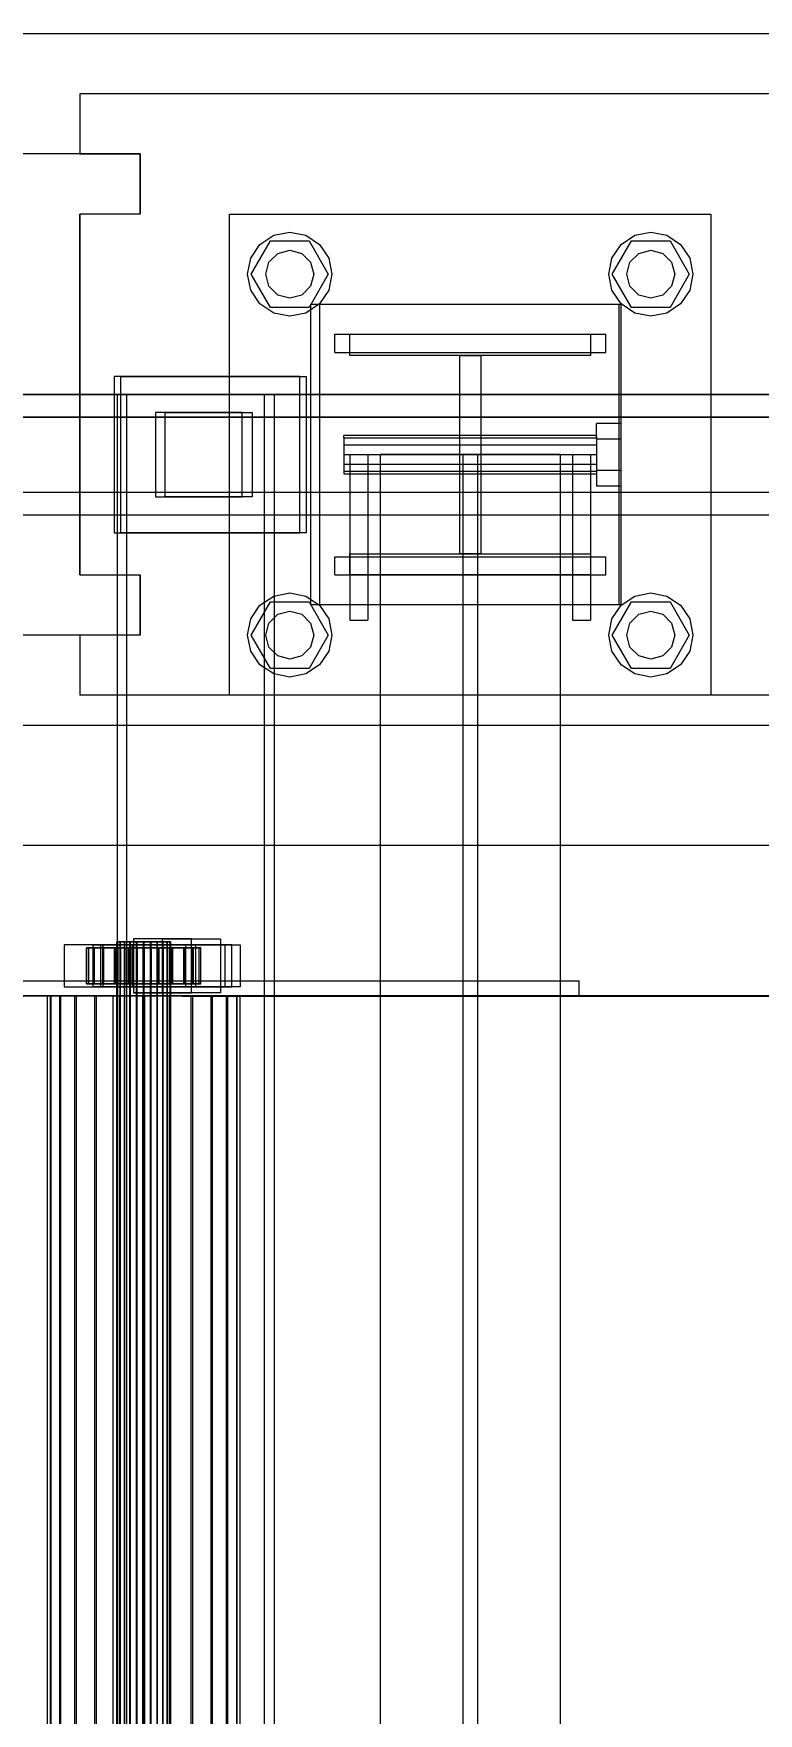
# Model space of a CAD drawing. Header units: millimetres. Extents: x -191664 to 191490, y -197311 to 10263.
# Drawn here: x 27723 to 27964, y -17989 to -17430 of the extents above; entities that cross this region are included whole.
import ezdxf

# ---------------------------------------------------------------- set-up
doc = ezdxf.new("R2010")
doc.units = ezdxf.units.MM
for name, color, linetype, lineweight in [('COTAS_P', 1, 'Continuous', 0), ('superior_C03', 7, 'Continuous', 0), ('superior_C05', 7, 'Continuous', 0), ('superior_C05-C03', 7, 'Continuous', 0)]:
    doc.layers.add(name, color=color, linetype=linetype, lineweight=lineweight)
doc.dimstyles.new('PLANTA_100', dxfattribs={"dimtxt": 250, "dimasz": 150, "dimexe": 150, "dimexo": 80, "dimgap": 100, "dimtad": 1, "dimtih": 1, "dimtoh": 1, "dimdec": 1, "dimdsep": 46, "dimcen": 0.09, "dimclrd": 1, "dimclre": 1, "dimclrt": 1, "dimadec": 0, "dimazin": 0, "dimtfac": 1, "dimtdec": 4, "dimtofl": 0, "dimtmove": 0, "dimatfit": 3, "dimfxl": 1, "dimtolj": 1, "dimtzin": 0, "dimarcsym": 0})

# ---------------------------------------------------------------- blocks, each defined once
blk = doc.blocks.new('*D40')
at = {"layer": 'COTAS_P', "color": 1, "lineweight": -2, "transparency": 16777216}
for p, q in [((28292.25, -17600), (28292.25, -17450)), ((27772.25, -17750), (28442.25, -17750)), ((27772.25, -18250), (28442.25, -18250)), ((28292.25, -18400), (28292.25, -18550))]:
    blk.add_line(p, q, dxfattribs=at)
at = {"layer": 'COTAS_P', "color": 1, "transparency": 16777216}
for points in [[(28267.25, -17600), (28317.25, -17600), (28292.25, -17750)], [(28267.25, -18400), (28317.25, -18400), (28292.25, -18250)]]:
    blk.add_solid(points, dxfattribs=at)
at = {"layer": 'Defpoints', "color": 0, "transparency": 16777216}
for p in [(27692.25, -17750), (28292.25, -17750), (27692.25, -18250)]:
    blk.add_point(p, dxfattribs=at)

msp = doc.modelspace()

# ---------------------------------------------------------------- linework, layer by layer
at = {"layer": 'superior_C03', "color": 251, "true_color": 0x4e626d}
for p, q in [((27787.95, -17650), (27787.95, -17490)), ((27787.95, -17490), (27947.95, -17490)), ((27947.95, -17490), (27947.95, -17650)), ((27814.97, -17620), (27814.97, -17520)), ((27814.97, -17520), (27917.3, -17520)), ((27817.95, -17620), (27817.95, -17520)), ((27817.95, -17520), (27917.95, -17520)), ((27917.3, -17520), (27917.3, -17620)), ((27917.95, -17520), (27917.95, -17620)), ((27822.95, -17530), (27912.95, -17530)), ((27822.95, -17536), (27822.95, -17530)), ((27912.95, -17536), (27912.95, -17530)), ((27822.95, -17536), (27912.95, -17536)), ((27827.95, -17570), (27827.95, -17625)), ((27827.95, -17570), (27833.95, -17570)), ((27833.95, -17570), (27833.95, -17625)), ((27901.95, -17570), (27901.95, -17625)), ((27901.95, -17570), (27907.95, -17570)), ((27907.95, -17570), (27907.95, -17625)), ((27822.95, -17604), (27912.95, -17604)), ((27822.95, -17610), (27822.95, -17604)), ((27912.95, -17610), (27912.95, -17604)), ((27822.95, -17610), (27912.95, -17610)), ((27917.3, -17620), (27814.97, -17620)), ((27917.95, -17620), (27817.95, -17620)), ((27827.95, -17625), (27833.95, -17625)), ((27901.95, -17625), (27907.95, -17625)), ((27947.95, -17650), (27787.95, -17650))]:
    msp.add_line(p, q, dxfattribs=at)
at = {"layer": 'superior_C03', "color": 9, "true_color": 0xaebcc4}
for p, q in [((27795.02, -17504.64), (27798.05, -17500.1)), ((27795.15, -17510), (27801.55, -17498.91)), ((27798.05, -17500.1), (27802.6, -17497.07)), ((27801.55, -17498.91), (27814.35, -17498.91)), ((27802.6, -17497.07), (27807.95, -17496)), ((27807.95, -17496), (27813.31, -17497.07)), ((27813.31, -17497.07), (27817.85, -17500.1)), ((27814.35, -17498.91), (27820.75, -17510)), ((27817.85, -17500.1), (27820.89, -17504.64)), ((27915.02, -17504.64), (27918.05, -17500.1)), ((27915.15, -17510), (27921.55, -17498.91)), ((27918.05, -17500.1), (27922.6, -17497.07)), ((27921.55, -17498.91), (27934.35, -17498.91)), ((27922.6, -17497.07), (27927.95, -17496)), ((27927.95, -17496), (27933.31, -17497.07)), ((27933.31, -17497.07), (27937.85, -17500.1)), ((27934.35, -17498.91), (27940.75, -17510)), ((27937.85, -17500.1), (27940.89, -17504.64)), ((27793.95, -17510), (27795.02, -17504.64)), ((27801.03, -17506), (27803.95, -17503.07)), ((27803.95, -17503.07), (27807.95, -17502)), ((27807.95, -17502), (27811.95, -17503.07)), ((27811.95, -17503.07), (27814.88, -17506)), ((27820.89, -17504.64), (27821.95, -17510)), ((27913.95, -17510), (27915.02, -17504.64)), ((27921.03, -17506), (27923.95, -17503.07)), ((27923.95, -17503.07), (27927.95, -17502)), ((27927.95, -17502), (27931.95, -17503.07)), ((27931.95, -17503.07), (27934.88, -17506)), ((27940.89, -17504.64), (27941.95, -17510)), ((27795.02, -17515.36), (27793.95, -17510)), ((27801.55, -17521.09), (27795.15, -17510)), ((27799.95, -17510), (27801.03, -17506)), ((27801.03, -17514), (27799.95, -17510)), ((27820.75, -17510), (27814.35, -17521.09)), ((27814.88, -17506), (27815.95, -17510)), ((27815.95, -17510), (27814.88, -17514)), ((27821.95, -17510), (27820.89, -17515.36)), ((27915.02, -17515.36), (27913.95, -17510)), ((27921.55, -17521.09), (27915.15, -17510)), ((27919.95, -17510), (27921.03, -17506)), ((27921.03, -17514), (27919.95, -17510)), ((27940.75, -17510), (27934.35, -17521.09)), ((27934.88, -17506), (27935.95, -17510)), ((27935.95, -17510), (27934.88, -17514)), ((27941.95, -17510), (27940.89, -17515.36)), ((27798.05, -17519.9), (27795.02, -17515.36)), ((27803.95, -17516.93), (27801.03, -17514)), ((27814.88, -17514), (27811.95, -17516.93)), ((27820.89, -17515.36), (27817.85, -17519.9)), ((27918.05, -17519.9), (27915.02, -17515.36)), ((27923.95, -17516.93), (27921.03, -17514)), ((27934.88, -17514), (27931.95, -17516.93)), ((27940.89, -17515.36), (27937.85, -17519.9)), ((27802.6, -17522.93), (27798.05, -17519.9)), ((27814.35, -17521.09), (27801.55, -17521.09)), ((27807.95, -17518), (27803.95, -17516.93)), ((27811.95, -17516.93), (27807.95, -17518)), ((27817.85, -17519.9), (27813.31, -17522.93)), ((27922.6, -17522.93), (27918.05, -17519.9)), ((27934.35, -17521.09), (27921.55, -17521.09)), ((27927.95, -17518), (27923.95, -17516.93)), ((27931.95, -17516.93), (27927.95, -17518)), ((27937.85, -17519.9), (27933.31, -17522.93)), ((27807.95, -17524), (27802.6, -17522.93)), ((27813.31, -17522.93), (27807.95, -17524)), ((27927.95, -17524), (27922.6, -17522.93)), ((27933.31, -17522.93), (27927.95, -17524)), ((27909.95, -17564.8), (27909.95, -17559.6)), ((27917.95, -17559.6), (27909.95, -17559.6)), ((27917.95, -17559.6), (27917.95, -17564.8)), ((27825.95, -17564.46), (27825.95, -17563.6)), ((27909.95, -17563.6), (27825.95, -17563.6)), ((27825.95, -17564.46), (27825.95, -17566.8)), ((27825.95, -17564.46), (27909.95, -17564.46)), ((27825.95, -17566.8), (27825.95, -17570)), ((27825.95, -17566.8), (27909.95, -17566.8)), ((27909.95, -17563.6), (27909.95, -17564.46)), ((27909.95, -17564.46), (27909.95, -17566.8)), ((27909.95, -17564.8), (27909.95, -17575.2)), ((27909.95, -17564.8), (27917.95, -17564.8)), ((27909.95, -17566.8), (27909.95, -17570)), ((27917.95, -17564.8), (27917.95, -17575.2)), ((27825.95, -17570), (27825.95, -17573.2)), ((27825.95, -17570), (27909.95, -17570)), ((27909.95, -17570), (27909.95, -17573.2)), ((27825.95, -17573.2), (27825.95, -17575.54)), ((27825.95, -17573.2), (27909.95, -17573.2)), ((27825.95, -17575.54), (27825.95, -17576.4)), ((27825.95, -17575.54), (27909.95, -17575.54)), ((27825.95, -17576.4), (27909.95, -17576.4)), ((27909.95, -17573.2), (27909.95, -17575.54)), ((27909.95, -17575.2), (27909.95, -17580.4)), ((27909.95, -17575.2), (27917.95, -17575.2)), ((27909.95, -17575.54), (27909.95, -17576.4)), ((27917.95, -17575.2), (27917.95, -17580.4)), ((27909.95, -17580.4), (27917.95, -17580.4)), ((27798.05, -17620.1), (27802.6, -17617.07)), ((27802.6, -17617.07), (27807.95, -17616)), ((27807.95, -17616), (27813.31, -17617.07)), ((27813.31, -17617.07), (27817.85, -17620.1)), ((27918.05, -17620.1), (27922.6, -17617.07)), ((27922.6, -17617.07), (27927.95, -17616)), ((27927.95, -17616), (27933.31, -17617.07)), ((27933.31, -17617.07), (27937.85, -17620.1)), ((27795.02, -17624.64), (27798.05, -17620.1)), ((27795.15, -17630), (27801.55, -17618.91)), ((27801.55, -17618.91), (27814.35, -17618.91)), ((27803.95, -17623.07), (27807.95, -17622)), ((27807.95, -17622), (27811.95, -17623.07)), ((27814.35, -17618.91), (27820.75, -17630)), ((27817.85, -17620.1), (27820.89, -17624.64)), ((27915.02, -17624.64), (27918.05, -17620.1)), ((27915.15, -17630), (27921.55, -17618.91)), ((27921.55, -17618.91), (27934.35, -17618.91)), ((27923.95, -17623.07), (27927.95, -17622)), ((27927.95, -17622), (27931.95, -17623.07)), ((27934.35, -17618.91), (27940.75, -17630)), ((27937.85, -17620.1), (27940.89, -17624.64)), ((27793.95, -17630), (27795.02, -17624.64)), ((27799.95, -17630), (27801.03, -17626)), ((27801.03, -17626), (27803.95, -17623.07)), ((27811.95, -17623.07), (27814.88, -17626)), ((27814.88, -17626), (27815.95, -17630)), ((27820.89, -17624.64), (27821.95, -17630)), ((27913.95, -17630), (27915.02, -17624.64)), ((27919.95, -17630), (27921.03, -17626)), ((27921.03, -17626), (27923.95, -17623.07)), ((27931.95, -17623.07), (27934.88, -17626)), ((27934.88, -17626), (27935.95, -17630)), ((27940.89, -17624.64), (27941.95, -17630)), ((27795.02, -17635.36), (27793.95, -17630)), ((27801.55, -17641.09), (27795.15, -17630)), ((27801.03, -17634), (27799.95, -17630)), ((27803.95, -17636.93), (27801.03, -17634)), ((27814.88, -17634), (27811.95, -17636.93)), ((27820.75, -17630), (27814.35, -17641.09)), ((27815.95, -17630), (27814.88, -17634)), ((27821.95, -17630), (27820.89, -17635.36)), ((27915.02, -17635.36), (27913.95, -17630)), ((27921.55, -17641.09), (27915.15, -17630)), ((27921.03, -17634), (27919.95, -17630)), ((27923.95, -17636.93), (27921.03, -17634)), ((27934.88, -17634), (27931.95, -17636.93)), ((27940.75, -17630), (27934.35, -17641.09)), ((27935.95, -17630), (27934.88, -17634)), ((27941.95, -17630), (27940.89, -17635.36)), ((27798.05, -17639.9), (27795.02, -17635.36)), ((27807.95, -17638), (27803.95, -17636.93)), ((27811.95, -17636.93), (27807.95, -17638)), ((27820.89, -17635.36), (27817.85, -17639.9)), ((27918.05, -17639.9), (27915.02, -17635.36)), ((27927.95, -17638), (27923.95, -17636.93)), ((27931.95, -17636.93), (27927.95, -17638)), ((27940.89, -17635.36), (27937.85, -17639.9)), ((27802.6, -17642.93), (27798.05, -17639.9)), ((27814.35, -17641.09), (27801.55, -17641.09)), ((27807.95, -17644), (27802.6, -17642.93)), ((27813.31, -17642.93), (27807.95, -17644)), ((27817.85, -17639.9), (27813.31, -17642.93)), ((27922.6, -17642.93), (27918.05, -17639.9)), ((27934.35, -17641.09), (27921.55, -17641.09)), ((27927.95, -17644), (27922.6, -17642.93)), ((27933.31, -17642.93), (27927.95, -17644)), ((27937.85, -17639.9), (27933.31, -17642.93))]:
    msp.add_line(p, q, dxfattribs=at)
at = {"layer": 'superior_C03', "color": 139, "true_color": 0x354b57}
for p, q in [((27827.95, -17537), (27827.95, -17530)), ((27827.95, -17530), (27907.95, -17530)), ((27907.95, -17530), (27907.95, -17537)), ((27907.95, -17537), (27827.95, -17537)), ((27864.45, -17603), (27864.45, -17537)), ((27864.45, -17537), (27871.45, -17537)), ((27871.45, -17537), (27871.45, -17603)), ((27811.25, -17544), (27749.61, -17544)), ((27749.61, -17544), (27749.61, -17596)), ((27751.76, -17544), (27749.61, -17544)), ((27751.76, -17596), (27751.76, -17544)), ((27751.76, -17544), (27813.4, -17544)), ((27811.25, -17596), (27811.25, -17544)), ((27811.25, -17544), (27813.4, -17544)), ((27813.4, -17544), (27813.4, -17596)), ((28600.37, -17550), (27444.71, -17550)), ((27455.48, -17550), (28611.14, -17550)), ((28692.61, -17550), (27510.02, -17550)), ((27519.44, -17550), (28702.03, -17550)), ((27799.5, -17550), (27750.58, -17550)), ((27750.58, -17550), (27750.58, -18450)), ((27753.81, -17550), (27750.58, -17550)), ((27753.81, -18450), (27753.81, -17550)), ((27753.81, -17550), (27802.74, -17550)), ((27799.5, -18450), (27799.5, -17550)), ((27799.5, -17550), (27802.74, -17550)), ((27802.74, -17550), (27802.74, -18450)), ((28598.96, -17557.5), (27507.93, -17557.5)), ((27521.52, -17557.5), (28612.55, -17557.5)), ((27792.18, -17556), (27763.29, -17556)), ((27763.29, -17556), (27763.29, -17584)), ((27766.52, -17556), (27763.29, -17556)), ((27766.52, -17584), (27766.52, -17556)), ((27766.52, -17556), (27795.41, -17556)), ((27792.18, -17584), (27792.18, -17556)), ((27792.18, -17556), (27795.41, -17556)), ((27795.41, -17556), (27795.41, -17584)), ((27897.95, -17570), (27837.95, -17570)), ((27837.95, -17570), (27837.95, -18430)), ((27870.45, -17570), (27865.45, -17570)), ((27865.45, -17570), (27865.45, -18430)), ((27870.45, -18430), (27870.45, -17570)), ((27897.95, -18430), (27897.95, -17570)), ((27507.93, -17582.5), (28598.96, -17582.5)), ((27521.52, -17582.5), (28612.55, -17582.5)), ((27763.29, -17584), (27792.18, -17584)), ((27763.29, -17584), (27766.52, -17584)), ((27795.41, -17584), (27766.52, -17584)), ((27795.41, -17584), (27792.18, -17584)), ((27444.71, -17590), (28600.37, -17590)), ((27455.48, -17590), (28611.14, -17590)), ((27510.02, -17590), (28692.61, -17590)), ((27519.44, -17590), (28702.03, -17590)), ((27749.61, -17596), (27811.25, -17596)), ((27749.61, -17596), (27751.76, -17596)), ((27813.4, -17596), (27751.76, -17596)), ((27813.4, -17596), (27811.25, -17596)), ((27827.95, -17610), (27827.95, -17603)), ((27827.95, -17603), (27907.95, -17603)), ((27871.45, -17603), (27864.45, -17603)), ((27907.95, -17603), (27907.95, -17610)), ((27907.95, -17610), (27827.95, -17610)), ((27742.63, -17733), (27733, -17733)), ((27733, -17733), (27733, -17747)), ((27745.93, -17733), (27733, -17733)), ((27788.73, -17733), (27742.5, -17733)), ((27742.5, -17733), (27742.5, -17747)), ((27745.2, -17733), (27742.5, -17733)), ((27742.63, -17747), (27742.63, -17733)), ((27742.63, -17733), (27755.56, -17733)), ((27745.2, -17747), (27745.2, -17733)), ((27745.2, -17733), (27791.42, -17733)), ((27745.93, -17747), (27745.93, -17733)), ((27745.93, -17733), (27755.56, -17733)), ((27755.56, -17733), (27755.56, -17747)), ((27775.25, -17731), (27755.99, -17731)), ((27755.99, -17731), (27755.99, -17749)), ((27765.68, -17731), (27755.99, -17731)), ((27773.45, -17733), (27763.82, -17733)), ((27763.82, -17733), (27763.82, -17747)), ((27776.75, -17733), (27763.82, -17733)), ((27765.68, -17749), (27765.68, -17731)), ((27765.68, -17731), (27784.94, -17731)), ((27773.45, -17747), (27773.45, -17733)), ((27773.45, -17733), (27786.38, -17733)), ((27775.25, -17749), (27775.25, -17731)), ((27775.25, -17731), (27784.94, -17731)), ((27776.75, -17747), (27776.75, -17733)), ((27776.75, -17733), (27786.38, -17733)), ((27784.94, -17731), (27784.94, -17749)), ((27786.38, -17733), (27786.38, -17747)), ((27788.73, -17747), (27788.73, -17733)), ((27788.73, -17733), (27791.42, -17733)), ((27791.42, -17733), (27791.42, -17747)), ((27733, -17747), (27742.63, -17747)), ((27733, -17747), (27745.93, -17747)), ((27742.5, -17747), (27788.73, -17747)), ((27742.5, -17747), (27745.2, -17747)), ((27755.56, -17747), (27742.63, -17747)), ((27791.42, -17747), (27745.2, -17747)), ((27755.56, -17747), (27745.93, -17747)), ((27755.99, -17749), (27775.25, -17749)), ((27765.68, -17749), (27755.99, -17749)), ((27763.82, -17747), (27773.45, -17747)), ((27763.82, -17747), (27776.75, -17747)), ((27784.94, -17749), (27765.68, -17749)), ((27786.38, -17747), (27773.45, -17747)), ((27784.94, -17749), (27775.25, -17749)), ((27786.38, -17747), (27776.75, -17747)), ((27791.42, -17747), (27788.73, -17747))]:
    msp.add_line(p, q, dxfattribs=at)
at = {"layer": 'superior_C03', "color": 155, "true_color": 0x617580}
for p, q in [((27741.02, -17734), (27740.42, -17734)), ((27740.42, -17734), (27750.42, -17734)), ((27740.42, -17746), (27740.42, -17734)), ((27740.42, -17734), (27741.12, -17734)), ((27742.87, -17734), (27741.02, -17734)), ((27741.02, -17734), (27750.7, -17734)), ((27741.02, -17746), (27741.02, -17734)), ((27741.12, -17734), (27750.75, -17734)), ((27741.12, -17746), (27741.12, -17734)), ((27741.12, -17734), (27743.07, -17734)), ((27745.84, -17734), (27742.87, -17734)), ((27742.87, -17734), (27751.58, -17734)), ((27742.87, -17746), (27742.87, -17734)), ((27743.07, -17734), (27751.68, -17734)), ((27743.07, -17746), (27743.07, -17734)), ((27743.07, -17734), (27746.13, -17734)), ((27749.74, -17734), (27745.84, -17734)), ((27745.84, -17734), (27752.99, -17734)), ((27745.84, -17746), (27745.84, -17734)), ((27746.13, -17734), (27753.13, -17734)), ((27746.13, -17746), (27746.13, -17734)), ((27746.13, -17734), (27750.1, -17734)), ((27754.31, -17734), (27749.74, -17734)), ((27749.74, -17734), (27754.84, -17734)), ((27749.74, -17746), (27749.74, -17734)), ((27750.1, -17734), (27755.01, -17734)), ((27750.1, -17746), (27750.1, -17734)), ((27750.1, -17734), (27754.7, -17734)), ((27750.42, -17734), (27750.7, -17734)), ((27750.42, -17734), (27750.42, -17746)), ((27750.75, -17734), (27750.42, -17734)), ((27750.7, -17734), (27751.58, -17734)), ((27750.7, -17734), (27750.7, -17746)), ((27750.75, -17734), (27750.75, -17746)), ((27751.68, -17734), (27750.75, -17734)), ((27751.58, -17734), (27752.99, -17734)), ((27751.58, -17734), (27751.58, -17746)), ((27751.68, -17734), (27751.68, -17746)), ((27753.13, -17734), (27751.68, -17734)), ((27752.99, -17734), (27754.84, -17734)), ((27752.99, -17734), (27752.99, -17746)), ((27753.13, -17734), (27753.13, -17746)), ((27755.01, -17734), (27753.13, -17734)), ((27759.22, -17734), (27754.31, -17734)), ((27754.31, -17734), (27757, -17734)), ((27754.31, -17746), (27754.31, -17734)), ((27754.7, -17734), (27757.19, -17734)), ((27754.7, -17746), (27754.7, -17734)), ((27754.7, -17734), (27759.63, -17734)), ((27754.84, -17734), (27757, -17734)), ((27754.84, -17734), (27754.84, -17746)), ((27755.01, -17734), (27755.01, -17746)), ((27757.19, -17734), (27755.01, -17734)), ((27757, -17734), (27759.32, -17734)), ((27757, -17734), (27757, -17746)), ((27757.19, -17734), (27757.19, -17746)), ((27759.52, -17734), (27757.19, -17734)), ((27764.14, -17734), (27759.22, -17734)), ((27759.22, -17734), (27759.32, -17734)), ((27759.22, -17746), (27759.22, -17734)), ((27759.32, -17734), (27761.66, -17734)), ((27759.32, -17734), (27759.32, -17746)), ((27759.63, -17734), (27759.52, -17734)), ((27759.52, -17734), (27759.52, -17746)), ((27761.85, -17734), (27759.52, -17734)), ((27759.63, -17746), (27759.63, -17734)), ((27759.63, -17734), (27764.54, -17734)), ((27764.14, -17734), (27761.66, -17734)), ((27761.66, -17734), (27763.84, -17734)), ((27761.66, -17734), (27761.66, -17746)), ((27764.54, -17734), (27761.85, -17734)), ((27761.85, -17734), (27761.85, -17746)), ((27764.01, -17734), (27761.85, -17734)), ((27768.74, -17734), (27763.84, -17734)), ((27763.84, -17734), (27765.72, -17734)), ((27763.84, -17734), (27763.84, -17746)), ((27769.1, -17734), (27764.01, -17734)), ((27764.01, -17734), (27764.01, -17746)), ((27765.85, -17734), (27764.01, -17734)), ((27768.74, -17734), (27764.14, -17734)), ((27764.14, -17746), (27764.14, -17734)), ((27764.54, -17746), (27764.54, -17734)), ((27764.54, -17734), (27769.1, -17734)), ((27772.71, -17734), (27765.72, -17734)), ((27765.72, -17734), (27767.17, -17734)), ((27765.72, -17734), (27765.72, -17746)), ((27773, -17734), (27765.85, -17734)), ((27765.85, -17734), (27765.85, -17746)), ((27767.26, -17734), (27765.85, -17734)), ((27775.77, -17734), (27767.17, -17734)), ((27767.17, -17734), (27768.09, -17734)), ((27767.17, -17734), (27767.17, -17746)), ((27775.98, -17734), (27767.26, -17734)), ((27767.26, -17734), (27767.26, -17746)), ((27768.14, -17734), (27767.26, -17734)), ((27768.09, -17734), (27777.72, -17734)), ((27768.09, -17746), (27768.09, -17734)), ((27768.09, -17734), (27768.42, -17734)), ((27777.83, -17734), (27768.14, -17734)), ((27768.14, -17734), (27768.14, -17746)), ((27768.42, -17734), (27768.14, -17734)), ((27778.42, -17734), (27768.42, -17734)), ((27768.42, -17734), (27768.42, -17746)), ((27772.71, -17734), (27768.74, -17734)), ((27768.74, -17746), (27768.74, -17734)), ((27769.1, -17746), (27769.1, -17734)), ((27769.1, -17734), (27773, -17734)), ((27775.77, -17734), (27772.71, -17734)), ((27772.71, -17746), (27772.71, -17734)), ((27773, -17746), (27773, -17734)), ((27773, -17734), (27775.98, -17734)), ((27777.72, -17734), (27775.77, -17734)), ((27775.77, -17746), (27775.77, -17734)), ((27775.98, -17746), (27775.98, -17734)), ((27775.98, -17734), (27777.83, -17734)), ((27777.72, -17734), (27777.72, -17746)), ((27778.42, -17734), (27777.72, -17734)), ((27777.83, -17746), (27777.83, -17734)), ((27777.83, -17734), (27778.42, -17734)), ((27778.42, -17746), (27778.42, -17734)), ((27750.42, -17746), (27740.42, -17746)), ((27740.42, -17746), (27741.02, -17746)), ((27741.12, -17746), (27740.42, -17746)), ((27750.7, -17746), (27741.02, -17746)), ((27741.02, -17746), (27742.87, -17746)), ((27750.75, -17746), (27741.12, -17746)), ((27743.07, -17746), (27741.12, -17746)), ((27751.58, -17746), (27742.87, -17746)), ((27742.87, -17746), (27745.84, -17746)), ((27751.68, -17746), (27743.07, -17746)), ((27746.13, -17746), (27743.07, -17746)), ((27752.99, -17746), (27745.84, -17746)), ((27745.84, -17746), (27749.74, -17746)), ((27753.13, -17746), (27746.13, -17746)), ((27750.1, -17746), (27746.13, -17746)), ((27754.84, -17746), (27749.74, -17746)), ((27749.74, -17746), (27754.31, -17746)), ((27755.01, -17746), (27750.1, -17746)), ((27754.7, -17746), (27750.1, -17746)), ((27750.7, -17746), (27750.42, -17746)), ((27750.42, -17746), (27750.75, -17746)), ((27751.58, -17746), (27750.7, -17746)), ((27750.75, -17746), (27751.68, -17746)), ((27752.99, -17746), (27751.58, -17746)), ((27751.68, -17746), (27753.13, -17746)), ((27754.84, -17746), (27752.99, -17746)), ((27753.13, -17746), (27755.01, -17746)), ((27757, -17746), (27754.31, -17746)), ((27754.31, -17746), (27759.22, -17746)), ((27757.19, -17746), (27754.7, -17746)), ((27759.63, -17746), (27754.7, -17746)), ((27757, -17746), (27754.84, -17746)), ((27755.01, -17746), (27757.19, -17746)), ((27759.32, -17746), (27757, -17746)), ((27757.19, -17746), (27759.52, -17746)), ((27759.32, -17746), (27759.22, -17746)), ((27759.22, -17746), (27764.14, -17746)), ((27761.66, -17746), (27759.32, -17746)), ((27759.52, -17746), (27759.63, -17746)), ((27759.52, -17746), (27761.85, -17746)), ((27764.54, -17746), (27759.63, -17746)), ((27763.84, -17746), (27761.66, -17746)), ((27761.66, -17746), (27764.14, -17746)), ((27761.85, -17746), (27764.54, -17746)), ((27761.85, -17746), (27764.01, -17746)), ((27765.72, -17746), (27763.84, -17746)), ((27763.84, -17746), (27768.74, -17746)), ((27764.01, -17746), (27769.1, -17746)), ((27764.01, -17746), (27765.85, -17746)), ((27764.14, -17746), (27768.74, -17746)), ((27769.1, -17746), (27764.54, -17746)), ((27767.17, -17746), (27765.72, -17746)), ((27765.72, -17746), (27772.71, -17746)), ((27765.85, -17746), (27773, -17746)), ((27765.85, -17746), (27767.26, -17746)), ((27768.09, -17746), (27767.17, -17746)), ((27767.17, -17746), (27775.77, -17746)), ((27767.26, -17746), (27775.98, -17746)), ((27767.26, -17746), (27768.14, -17746)), ((27777.72, -17746), (27768.09, -17746)), ((27768.42, -17746), (27768.09, -17746)), ((27768.14, -17746), (27777.83, -17746)), ((27768.14, -17746), (27768.42, -17746)), ((27768.42, -17746), (27778.42, -17746)), ((27768.74, -17746), (27772.71, -17746)), ((27773, -17746), (27769.1, -17746)), ((27772.71, -17746), (27775.77, -17746)), ((27775.98, -17746), (27773, -17746)), ((27775.77, -17746), (27777.72, -17746)), ((27777.83, -17746), (27775.98, -17746)), ((27777.72, -17746), (27778.42, -17746)), ((27778.42, -17746), (27777.83, -17746))]:
    msp.add_line(p, q, dxfattribs=at)
at = {"layer": 'superior_C03', "color": 9, "true_color": 0xbac6cb}
for p, q in [((27750.7, -17732), (27750.42, -17732)), ((27750.42, -17732), (27750.75, -17732)), ((27750.42, -18268), (27750.42, -17732)), ((27751.58, -17732), (27750.7, -17732)), ((27750.7, -18268), (27750.7, -17732)), ((27750.75, -17732), (27751.68, -17732)), ((27750.75, -18268), (27750.75, -17732)), ((27752.99, -17732), (27751.58, -17732)), ((27751.58, -18268), (27751.58, -17732)), ((27751.68, -17732), (27753.13, -17732)), ((27751.68, -18268), (27751.68, -17732)), ((27754.84, -17732), (27752.99, -17732)), ((27752.99, -18268), (27752.99, -17732)), ((27753.13, -17732), (27755.01, -17732)), ((27753.13, -18268), (27753.13, -17732)), ((27757, -17732), (27754.84, -17732)), ((27754.84, -18268), (27754.84, -17732)), ((27755.01, -17732), (27757.19, -17732)), ((27755.01, -18268), (27755.01, -17732)), ((27759.32, -17732), (27757, -17732)), ((27757, -18268), (27757, -17732)), ((27757.19, -17732), (27759.52, -17732)), ((27757.19, -18268), (27757.19, -17732)), ((27761.66, -17732), (27759.32, -17732)), ((27759.32, -18268), (27759.32, -17732)), ((27759.52, -17732), (27761.85, -17732)), ((27759.52, -18268), (27759.52, -17732)), ((27763.84, -17732), (27761.66, -17732)), ((27761.66, -18268), (27761.66, -17732)), ((27761.85, -17732), (27764.01, -17732)), ((27761.85, -18268), (27761.85, -17732)), ((27765.72, -17732), (27763.84, -17732)), ((27763.84, -18268), (27763.84, -17732)), ((27764.01, -17732), (27765.85, -17732)), ((27764.01, -18268), (27764.01, -17732)), ((27767.17, -17732), (27765.72, -17732)), ((27765.72, -18268), (27765.72, -17732)), ((27765.85, -17732), (27767.26, -17732)), ((27765.85, -18268), (27765.85, -17732)), ((27768.09, -17732), (27767.17, -17732)), ((27767.17, -18268), (27767.17, -17732)), ((27767.26, -17732), (27768.14, -17732)), ((27767.26, -18268), (27767.26, -17732)), ((27768.42, -17732), (27768.09, -17732)), ((27768.09, -17732), (27768.09, -18268)), ((27768.14, -17732), (27768.42, -17732)), ((27768.14, -18268), (27768.14, -17732)), ((27768.42, -18268), (27768.42, -17732))]:
    msp.add_line(p, q, dxfattribs=at)
at = {"layer": 'superior_C03', "color": 139, "true_color": 0x345e4e}
for p, q in [((27412.12, -17750), (27749.19, -17750)), ((27750.8, -17750), (27413.74, -17750)), ((27749.19, -17750), (27749.19, -18000)), ((27749.19, -17750), (27750.8, -17750)), ((27749.19, -17750), (28692.98, -17750)), ((27750.8, -18000), (27750.8, -17750)), ((28694.6, -17750), (27750.8, -17750))]:
    msp.add_line(p, q, dxfattribs=at)
at = {"layer": 'superior_C03', "color": 251, "true_color": 0x586d65}
for p, q in [((27467.6, -17750), (36944.05, -17750)), ((36945.39, -17750), (27468.94, -17750))]:
    msp.add_line(p, q, dxfattribs=at)
at = {"layer": 'superior_C03', "color": 252, "true_color": 0x83939a}
for p, q in [((27728.42, -17750), (27727.42, -17750)), ((27727.42, -17750), (27728.6, -17750)), ((27727.42, -18250), (27727.42, -17750)), ((27731.54, -17750), (27728.42, -17750)), ((27728.42, -18250), (27728.42, -17750)), ((27728.6, -17750), (27731.88, -17750)), ((27728.6, -18250), (27728.6, -17750)), ((27736.55, -17750), (27731.54, -17750)), ((27731.54, -18250), (27731.54, -17750)), ((27731.88, -17750), (27737.04, -17750)), ((27731.88, -18250), (27731.88, -17750)), ((27743.12, -17750), (27736.55, -17750)), ((27736.55, -18250), (27736.55, -17750)), ((27737.04, -17750), (27743.72, -17750)), ((27737.04, -18250), (27737.04, -17750)), ((27750.8, -17750), (27743.12, -17750)), ((27743.12, -18250), (27743.12, -17750)), ((27743.72, -17750), (27751.48, -17750)), ((27743.72, -18250), (27743.72, -17750)), ((27759.07, -17750), (27750.8, -17750)), ((27750.8, -18250), (27750.8, -17750)), ((27751.48, -17750), (27759.77, -17750)), ((27751.48, -18250), (27751.48, -17750)), ((27767.37, -17750), (27759.07, -17750)), ((27759.07, -18250), (27759.07, -17750)), ((27759.77, -17750), (27768.04, -17750)), ((27759.77, -18250), (27759.77, -17750)), ((27775.12, -17750), (27767.37, -17750)), ((27767.37, -18250), (27767.37, -17750)), ((27768.04, -17750), (27775.72, -17750)), ((27768.04, -18250), (27768.04, -17750)), ((27781.8, -17750), (27775.12, -17750)), ((27775.12, -18250), (27775.12, -17750)), ((27775.72, -17750), (27782.29, -17750)), ((27775.72, -18250), (27775.72, -17750)), ((27786.96, -17750), (27781.8, -17750)), ((27781.8, -18250), (27781.8, -17750)), ((27782.29, -17750), (27787.31, -17750)), ((27782.29, -18250), (27782.29, -17750)), ((27790.24, -17750), (27786.96, -17750)), ((27786.96, -18250), (27786.96, -17750)), ((27787.31, -17750), (27790.42, -17750)), ((27787.31, -18250), (27787.31, -17750)), ((27791.42, -17750), (27790.24, -17750)), ((27790.24, -17750), (27790.24, -18250)), ((27790.42, -17750), (27791.42, -17750)), ((27790.42, -18250), (27790.42, -17750)), ((27791.42, -18250), (27791.42, -17750))]:
    msp.add_line(p, q, dxfattribs=at)
at = {"layer": 'superior_C05', "color": 251, "true_color": 0x596770}
for p, q in [((27523.19, -17430), (28033.19, -17430)), ((27108.19, -17660), (28033.19, -17660)), ((28033.19, -17700), (27108.19, -17700)), ((28033.19, -17700), (27523.19, -17700))]:
    msp.add_line(p, q, dxfattribs=at)
at = {"layer": 'superior_C05', "color": 127, "true_color": 0x587e77}
for p, q in [((28018.19, -17450), (27738.19, -17450)), ((27738.19, -17450), (27738.19, -17450.42)), ((27738.19, -17450.42), (27738.19, -17451.69)), ((27738.19, -17451.69), (27738.19, -17453.78)), ((27738.19, -17453.78), (27738.19, -17456.68)), ((27738.19, -17456.68), (27738.19, -17460.38)), ((27738.19, -17460.38), (27738.19, -17464.83)), ((27738.19, -17464.83), (27738.19, -17470)), ((27758.19, -17470), (27538.19, -17470)), ((27738.19, -17470), (27758.19, -17470)), ((27758.19, -17470), (27758.19, -17472.5)), ((27758.19, -17490), (27758.19, -17470)), ((27758.19, -17472.5), (27758.19, -17475.12)), ((27758.19, -17475.12), (27758.19, -17477.87)), ((27758.19, -17477.87), (27758.19, -17480.74)), ((27758.19, -17480.74), (27758.19, -17483.72)), ((27758.19, -17483.72), (27758.19, -17486.81)), ((27758.19, -17486.81), (27758.19, -17490)), ((27758.19, -17490), (27738.19, -17490)), ((27738.19, -17490), (27738.19, -17505.64)), ((27738.19, -17610), (27738.19, -17490)), ((27738.19, -17505.64), (27738.19, -17522.77)), ((27738.19, -17522.77), (27738.19, -17540.82)), ((27738.19, -17540.82), (27738.19, -17559.18)), ((27738.19, -17559.18), (27738.19, -17577.23)), ((27738.19, -17577.23), (27738.19, -17594.36)), ((27738.19, -17594.36), (27738.19, -17610)), ((27738.19, -17610), (27758.19, -17610)), ((27758.19, -17610), (27758.19, -17613.19)), ((27758.19, -17630), (27758.19, -17610)), ((27758.19, -17613.19), (27758.19, -17616.28)), ((27758.19, -17616.28), (27758.19, -17619.26)), ((27758.19, -17619.26), (27758.19, -17622.13)), ((27758.19, -17622.13), (27758.19, -17624.88)), ((27758.19, -17624.88), (27758.19, -17627.5)), ((27758.19, -17627.5), (27758.19, -17630)), ((27758.19, -17630), (27538.19, -17630)), ((27758.19, -17630), (27738.19, -17630)), ((27738.19, -17630), (27738.19, -17635.17)), ((27738.19, -17635.17), (27738.19, -17639.62)), ((27738.19, -17639.62), (27738.19, -17643.32)), ((27738.19, -17643.32), (27738.19, -17646.22)), ((27738.19, -17646.22), (27738.19, -17648.31)), ((27738.19, -17648.31), (27738.19, -17649.58)), ((27738.19, -17649.58), (27738.19, -17650)), ((28018.19, -17650), (27738.19, -17650))]:
    msp.add_line(p, q, dxfattribs=at)
at = {"layer": 'superior_C05-C03', "color": 252, "true_color": 0x89969c}
for p, q in [((27713.19, -17745), (27904.12, -17745)), ((27904.12, -17750), (27904.12, -17745)), ((27713.19, -17750), (27904.12, -17750))]:
    msp.add_line(p, q, dxfattribs=at)

# ---------------------------------------------------------------- dimensions: what is measured, and where the dimension line sits
at = {"layer": 'COTAS_P'}
dim = msp.add_aligned_dim(p1=(27692.25, -18250), p2=(27692.25, -17750), distance=-600, text='<> P', dimstyle='PLANTA_100', dxfattribs=at)
dim.commit()
dim.dimension.update_dxf_attribs({"geometry": '*D40', "text_midpoint": (28292.25, -18000)})

doc.saveas('drawing.dxf')
